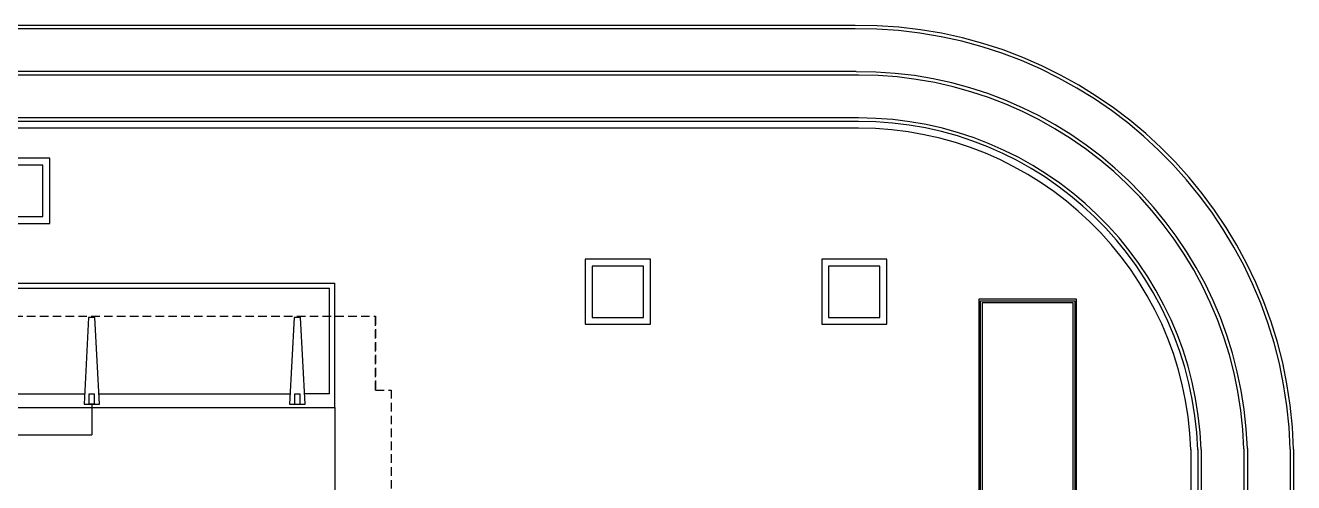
# Model space of a CAD drawing. Header units: inches. Extents: x 542787 to 543192, y 9574025 to 9574373.
# Drawn here: x 543090.91 to 543127.92, y 9574124.31 to 9574137.65 of the extents above; entities that cross this region are included whole.
import ezdxf

# ---------------------------------------------------------------- set-up
doc = ezdxf.new("R2010")
doc.units = ezdxf.units.IN
doc.header["$MEASUREMENT"] = 0
doc.linetypes.add('HIDDEN', pattern=[0.375, 0.25, -0.125])
doc.layers.add('I-ARQ', color=8, linetype='Continuous')

# ---------------------------------------------------------------- blocks, each defined once
blk = doc.blocks.new('MARACANAÚ')
at = {"layer": 'I-ARQ'}
for p, q in [((543213.884, 9574175.73), (543280.88, 9574175.729)), ((543213.884, 9574175.63), (543280.88, 9574175.629)), ((543213.865, 9574174.38), (543280.911, 9574174.38)), ((543213.874, 9574174.28), (543280.986, 9574174.28)), ((543213.894, 9574173.03), (543280.986, 9574173.03)), ((543213.894, 9574173.03), (543280.986, 9574173.03)), ((543213.897, 9574172.93), (543280.903, 9574172.93)), ((543213.897, 9574172.73), (543280.903, 9574172.73)), ((543209.51, 9574169.393), (543209.51, 9574166.543)), ((543217.56, 9574169.393), (543209.51, 9574169.393)), ((543209.51, 9574169.393), (543209.51, 9574166.543)), ((543217.56, 9574169.393), (543209.51, 9574169.393)), ((543209.56, 9574169.343), (543217.51, 9574169.343)), ((543209.56, 9574166.593), (543209.56, 9574169.343)), ((543209.61, 9574169.293), (543209.61, 9574166.643)), ((543217.46, 9574169.293), (543209.61, 9574169.293)), ((543209.51, 9574166.543), (543217.56, 9574166.543)), ((543209.51, 9574166.543), (543217.56, 9574166.543)), ((543217.51, 9574166.593), (543209.56, 9574166.593)), ((543209.61, 9574166.643), (543217.46, 9574166.643)), ((543210.24, 9574163.856), (543208.34, 9574163.856)), ((543208.34, 9574163.856), (543208.34, 9574161.956)), ((543210.24, 9574161.956), (543210.24, 9574163.856)), ((543210.04, 9574163.656), (543208.54, 9574163.656)), ((543208.54, 9574163.656), (543208.54, 9574162.156)), ((543210.04, 9574162.156), (543210.04, 9574163.656)), ((543201.52, 9574162.929), (543201.52, 9574064.251)), ((543201.62, 9574162.929), (543201.62, 9574064.251)), ((543202.87, 9574162.96), (543202.87, 9574064.251)), ((543202.97, 9574163.035), (543202.97, 9574074.815)), ((543204.22, 9574163.035), (543204.22, 9574074.815)), ((543204.22, 9574163.035), (543204.22, 9574074.815)), ((543204.32, 9574163.035), (543204.32, 9574074.815)), ((543204.52, 9574163.035), (543204.52, 9574074.815)), ((543208.54, 9574162.156), (543210.04, 9574162.156)), ((543208.34, 9574161.956), (543210.24, 9574161.956)), ((543210.24, 9574156.956), (543208.34, 9574156.956)), ((543210.24, 9574156.956), (543208.34, 9574156.956)), ((543208.34, 9574156.956), (543208.34, 9574155.056)), ((543210.24, 9574155.056), (543210.24, 9574156.956)), ((543210.04, 9574156.756), (543208.54, 9574156.756)), ((543208.54, 9574156.756), (543208.54, 9574155.256)), ((543210.04, 9574155.256), (543210.04, 9574156.756)), ((543208.34, 9574155.056), (543210.24, 9574155.056)), ((543208.54, 9574155.256), (543210.04, 9574155.256)), ((543207.297, 9574139.428), (543205.397, 9574139.428)), ((543205.397, 9574139.428), (543205.397, 9574137.528)), ((543207.297, 9574137.528), (543207.297, 9574139.428)), ((543207.097, 9574139.228), (543205.597, 9574139.228)), ((543205.597, 9574139.228), (543205.597, 9574137.728)), ((543207.097, 9574137.728), (543207.097, 9574139.228))]:
    blk.add_line(p, q, dxfattribs=at)
for centre, radius, start, end in [((543214.22, 9574163.034), 12.7, 91.5289, 180.4805), ((543214.22, 9574163.034), 12.6, 91.5289, 180.4805), ((543214.22, 9574163.035), 11.35, 91.7949, 180.3786), ((543214.22, 9574163.035), 11.25, 91.7623, 180), ((543214.22, 9574163.035), 10, 91.8692, 180), ((543214.22, 9574163.035), 10, 91.8692, 180), ((543214.22, 9574163.035), 9.9, 91.8692, 180), ((543214.22, 9574163.035), 9.7, 91.8692, 180)]:
    blk.add_arc(centre, radius, start, end, dxfattribs=at)

msp = doc.modelspace()

# ---------------------------------------------------------------- linework, layer by layer
at = {"layer": 'I-ARQ'}
for p, q in [((543055.754, 9574130.13), (543099.938, 9574130.13)), ((543099.938, 9574126.5), (543099.938, 9574130.13)), ((543055.904, 9574129.98), (543099.788, 9574129.98)), ((543099.788, 9574126.9), (543099.788, 9574129.98)), ((543092.754, 9574129.13), (543092.621, 9574126.6)), ((543092.938, 9574129.13), (543092.754, 9574129.13)), ((543093.071, 9574126.6), (543092.938, 9574129.13)), ((543098.754, 9574129.13), (543098.621, 9574126.6)), ((543098.938, 9574129.13), (543098.754, 9574129.13)), ((543099.071, 9574126.6), (543098.938, 9574129.13)), ((543087.055, 9574126.9), (543092.637, 9574126.9)), ((543092.771, 9574126.6), (543092.771, 9574126.9)), ((543092.771, 9574126.9), (543092.921, 9574126.9)), ((543092.921, 9574126.9), (543092.921, 9574126.6)), ((543093.055, 9574126.9), (543098.637, 9574126.9)), ((543098.771, 9574126.6), (543098.771, 9574126.9)), ((543098.771, 9574126.9), (543098.921, 9574126.9)), ((543098.921, 9574126.9), (543098.921, 9574126.6)), ((543099.788, 9574126.9), (543099.055, 9574126.9)), ((543055.754, 9574126.5), (543099.938, 9574126.5)), ((543092.621, 9574126.6), (543093.071, 9574126.6)), ((543092.921, 9574126.6), (543092.771, 9574126.6)), ((543092.846, 9574126.6), (543092.846, 9574125.7)), ((543098.621, 9574126.6), (543099.071, 9574126.6)), ((543099.938, 9574126.5), (543099.938, 9574123.13)), ((543075.634, 9574125.7), (543092.846, 9574125.7))]:
    msp.add_line(p, q, dxfattribs=at)
at = {"layer": 'I-ARQ', "linetype": 'HIDDEN'}
for p, q in [((543036.581, 9574129.162), (543101.131, 9574129.162)), ((543101.131, 9574129.162), (543101.131, 9574127.012)), ((543101.131, 9574129.162), (543101.131, 9574127.012)), ((543101.131, 9574127.012), (543101.131, 9574129.162)), ((543101.131, 9574127.012), (543101.581, 9574127.012)), ((543101.581, 9574127.012), (543101.581, 9574103.212))]:
    msp.add_line(p, q, dxfattribs=at)

# ---------------------------------------------------------------- block references
at = {"layer": 'I-ARQ', "rotation": 270}
msp.add_blockref('MARACANAÚ', (-9031047.807, 10117339.169), dxfattribs=at)

doc.saveas('drawing.dxf')
